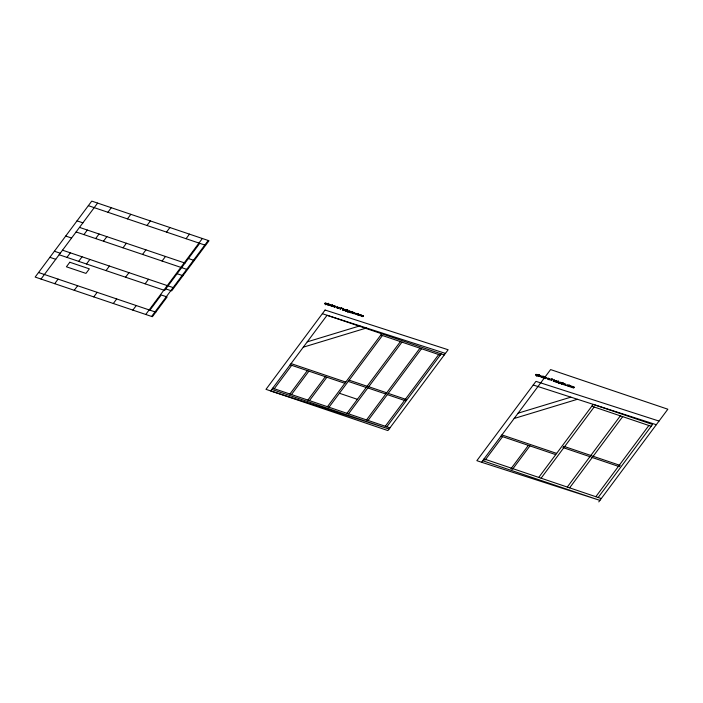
<?xml version="1.0" encoding="UTF-8"?>
<svg xmlns="http://www.w3.org/2000/svg" width="703" height="703" viewBox="0 0 703 703"><rect width="100%" height="100%" fill="white"/><g stroke="black" fill="none" stroke-linecap="round" stroke-linejoin="round"><path stroke-width="1.05" d="M346.157 310.014L345.261 310.902L345.771 310.208M557.031 381.307L556.126 382.212L556.644 381.518M343.468 309.478L342.756 309.891M554.342 380.815L553.621 381.211M333.073 305.919L332.264 305.691L333.117 305.717M350.226 311.684L349.4 311.482L350.261 311.508M543.946 377.23L543.138 377.001L543.99 377.028M561.082 383.03L560.273 382.792L561.126 382.819M558.762 381.667C559.105 380.578 556.477 381.316 558.428 381.29M331.034 305.84L332.229 304.636L331.35 305.805M357.124 314.663L358.31 313.459L357.44 314.628M541.908 377.159L543.094 375.947L542.224 377.124M567.989 385.982L569.184 384.769L568.314 385.938M347.88 310.383C348.134 309.188 345.621 310.032 347.554 309.979M356.614 314.364L355.674 314.118L356.693 314.566M541.407 376.852L540.458 376.606L541.477 377.063M567.488 385.675L566.548 385.429L567.567 385.885M333.257 306.113C332.642 303.388 330.937 307.51 332.616 306.359M350.393 311.904C349.804 309.206 348.082 313.274 349.76 312.158M344.971 309.874L344.417 310.621L345.727 309.856M555.836 381.202L555.291 381.931L556.591 381.167M329.303 305.172L329.654 304.698M338.864 308.397L339.206 307.932M354.637 313.731L354.98 313.266M359.936 315.524L360.288 315.058M362.976 316.552L363.319 316.086M540.176 376.483L540.528 376.008M549.728 379.717L550.08 379.242M565.502 385.051L565.853 384.576M570.81 386.843L571.161 386.369M573.85 387.863L574.193 387.397M544.104 377.458C543.595 374.646 541.785 378.864 543.524 377.66M561.24 383.249C560.722 380.402 558.938 384.708 560.66 383.46M334.786 306.473L334.022 307.106L334.523 306.429M337.668 307.448L336.904 308.072L337.405 307.404M353.451 312.765L352.678 313.406L353.178 312.738M361.781 315.603L361.017 316.227L361.518 315.559M545.66 377.792L544.895 378.416L545.396 377.748M548.542 378.759L547.778 379.392L548.27 378.724M564.324 384.084L563.551 384.726L564.043 384.058M572.655 386.914L571.89 387.546L572.391 386.87M41.011 279.056L97.612 203.088M66.943 257.386L70.335 252.825M83.921 234.6L87.321 230.039M54.693 283.678L58.085 279.117M107.902 212.271L111.294 207.71M78.666 261.349L82.066 256.797M95.643 238.563L99.044 234.002M86.487 263.994L89.879 259.433M103.464 241.208L106.856 236.647M74.237 290.286L77.629 285.726M127.436 218.879L130.837 214.318M106.021 270.602L109.422 266.042M123.007 247.816L126.399 243.256M93.771 296.894L97.172 292.334M146.98 225.487L150.38 220.927M125.565 277.21L128.965 272.65M142.551 254.416L145.943 249.864M113.315 303.503L116.716 298.942M166.523 232.095L169.915 227.535M145.108 283.819L148.509 279.258M162.085 261.024L165.486 256.472M132.858 310.111L136.259 305.55M186.067 238.704L189.459 234.143M145.758 314.469L202.359 238.502M149.932 310.172L161.251 294.979L167.121 296.965L152.402 316.719L35.15 277.07L91.75 201.102L209.002 240.751L171.646 290.884L165.785 288.907M199.74 243.326L164.651 290.427L59.122 254.741M151.62 316.447L208.22 240.488M326.157 304.302L325.515 304.751L326.869 303.415M329.197 304.9L329.268 304.803A2.276 1.634 -10 0 1 328.828 304.742L328.767 304.733M274.275 388.733L291.71 365.332M338.749 308.134L338.828 308.037A2.276 1.634 -10 0 1 338.38 307.967L338.328 307.958M344.496 309.461L343.582 310.331L344.382 309.689M289.908 394.014L307.343 370.622M351.878 311.921L352.519 311.455L351.395 312.976L350.533 312.659L350.709 311.86L351.597 311.64M291.473 394.541L308.907 371.149M359.831 315.26L359.901 315.164A2.276 1.634 -10 0 1 359.461 315.093L359.382 315.085M307.888 400.095L325.322 376.703M309.452 400.622L326.886 377.23M327.431 406.703L381.764 333.776M328.995 407.23L382.423 335.524M346.974 413.311L400.402 341.596M348.53 413.839L401.967 342.133M366.509 419.919L419.946 348.205M368.073 420.447L421.51 348.732M385.27 426.264L438.707 354.549M386.835 426.791L441.176 353.864M537.03 375.613L536.389 376.07L537.742 374.725M540.071 376.219L540.141 376.114A2.276 1.634 -10 0 1 539.702 376.052L539.658 376.043M659.019 421.071L535.95 381.36L476.854 460.667L481.546 462.249L550.598 369.576L667.85 409.216L598.798 501.898M502.583 436.651L485.149 460.043L483.585 459.516M555.37 380.771L554.447 381.65L555.247 381M562.751 383.232L563.393 382.766L562.259 384.286L561.389 383.952L561.583 383.17L562.47 382.95M565.397 384.778L565.467 384.682A2.276 1.634 -10 0 1 565.027 384.611L564.966 384.611M528.375 445.368L510.94 468.769L512.505 469.296L529.939 445.895M538.753 477.407L593.165 404.383L652.569 424.471L598.156 497.496M541.099 478.198L594.149 406.993M567.286 487.056L620.336 415.851M569.632 487.847L622.682 416.642M595.819 496.705L648.869 425.5M573.745 387.581L573.806 387.502A2.276 1.634 -10 0 1 573.367 387.432L573.332 387.432M544.676 377.59L545.317 377.353M342.625 309.399L343.38 309.258M553.498 380.71L554.254 380.578M354.514 313.476L354.602 313.371A2.276 1.634 -10 0 1 354.154 313.301L354.084 313.292M362.853 316.297L362.941 316.192A2.276 1.634 -10 0 1 362.502 316.122L362.423 316.113M549.614 379.462L549.693 379.348A2.276 1.634 -10 0 1 549.254 379.277L549.254 379.286M570.687 386.588L570.774 386.474A2.276 1.634 -10 0 1 570.335 386.413L570.335 386.413M558.903 383.311L560.054 382.168L558.595 383.61M348.003 312.027L349.189 310.849L347.704 312.281M347.59 310.357L346.676 310.673M558.428 381.694L557.541 381.993A1.511 1.09 -10 0 0 556.732 382.247M358.548 314.399L357.678 315.102L358.741 314.171M569.421 385.719L568.551 386.413L569.615 385.481M347.651 310.585L346.86 310.831M558.507 381.905L557.4 382.212M330.612 305.752L329.575 305.383L330.533 305.418A1.845 1.327 -10 0 0 330.331 305.278A3.849 2.768 -10 0 1 330.085 305.102L330.401 304.548L330.858 305.04M544.904 377.239L545.484 377.212M345.314 309.751L346.131 309.865M556.187 381.07L557.004 381.175M554.324 379.954C553.182 384.277 552.558 377.942 554.72 380.323M307.246 341.851L359.91 325.858M303.274 347.185L366.5 327.985M518.12 413.162L570.783 397.169M514.148 418.496L577.374 399.295M344.593 309.425L345.147 309.461M555.467 380.736L556.02 380.771M347.001 310.796L346.641 310.875M328.811 304.074L329.584 304.206M338.371 307.308L339.136 307.439M354.145 312.642L354.91 312.773M359.444 314.434L360.217 314.566M362.484 315.462L363.249 315.594M539.684 375.393L540.458 375.525M549.236 378.618L550.01 378.75M565.01 383.952L565.783 384.084M570.318 385.745L571.091 385.877M573.358 386.773L574.123 386.905M328.951 305.234L328.046 305.005M338.512 308.468L337.598 308.23M354.312 313.793L353.389 313.6M359.593 315.594L358.688 315.375M362.625 316.614L361.72 316.403M539.851 376.544L538.929 376.333M549.403 379.769L548.481 379.558M565.159 385.112L564.263 384.91M570.485 386.896L569.562 386.685M573.499 387.933L572.585 387.687M343.451 308.635C342.361 313.274 341.711 306.403 343.846 309.004M361.439 315.164C359.611 316.016 360.129 314.9 361.614 315.023M563.973 383.662C562.303 384.409 562.593 383.469 564.14 383.513M572.312 386.483C570.625 387.221 570.933 386.29 572.479 386.334M326.464 304.575L327.624 303.766M356.939 313.863L356.491 313.371L356.175 313.916A3.849 2.768 -10 0 0 356.421 314.092A1.845 1.327 -10 0 1 356.614 314.223L356.632 314.25M541.723 376.351L541.248 375.859L540.959 376.413A3.849 2.768 -10 0 0 541.213 376.588A1.845 1.327 -10 0 1 541.398 376.72L541.415 376.746M567.813 385.174L567.356 384.682L567.04 385.235A3.849 2.768 -10 0 0 567.295 385.402A1.845 1.327 -10 0 1 567.488 385.543L567.506 385.569M328.846 304.566L328.907 304.575A2.891 2.083 -10 0 0 329.373 304.663M334.619 305.893C333.415 305.752 332.554 306.719 334.443 306.042M338.407 307.8L338.459 307.809A2.891 2.083 -10 0 0 338.934 307.896M354.18 313.134L354.233 313.143A2.891 2.083 -10 0 0 354.707 313.23M359.479 314.926L359.541 314.935A2.891 2.083 -10 0 0 360.015 315.023M362.52 315.946L362.572 315.963A2.891 2.083 -10 0 0 363.047 316.051M539.719 375.877L539.772 375.894A2.891 2.083 -10 0 0 540.247 375.973M548.366 378.179C547.409 377.968 546.187 379.04 548.199 378.328M549.271 379.11L549.333 379.119A2.891 2.083 -10 0 0 549.808 379.207M565.045 384.444L565.107 384.453A2.891 2.083 -10 0 0 565.581 384.541M570.353 386.237L570.405 386.246A2.891 2.083 -10 0 0 570.88 386.334M573.393 387.265L573.446 387.274A2.891 2.083 -10 0 0 573.92 387.362M337.326 307.018C335.683 307.747 335.92 306.816 337.502 306.868M538.103 374.717L538.375 375.464L537.294 375.877M353.275 312.202C352.388 312.352 350.867 313.169 353.099 312.343M350.85 312.633L351.702 312M445.43 353.398L327.053 315.278L270.673 390.938L389.058 429.058L271.806 389.418M656.303 424.717L533.234 385.007M481.546 462.249L599.931 500.378L482.68 460.729M88.358 205.663L205.61 245.312M341.676 308.037L340.718 307.712L342.01 308.107A3.55 2.548 -10 0 0 340.674 308.837M545.018 377.08L544.227 378.188M333.196 306.192L332.141 305.84L332.291 306.359M350.331 311.991L349.277 311.631L349.426 312.15M544.06 377.502L543.006 377.151L543.155 377.669M561.205 383.302L560.15 382.942L560.291 383.46M346.219 310.998L347.177 311.324L345.753 311.069M557.092 382.318L558.05 382.643L556.627 382.379M77.031 220.856L82.901 222.842M188.422 258.519L194.283 260.505M79.501 227.394L185.03 263.08M322.361 313.687L444.296 354.918M591.803 406.202L651.215 426.29M76.109 231.955L186.708 269.354M380.859 334.988L440.271 355.077M65.713 236.05L71.574 238.027M177.103 273.713L182.965 275.69M62.523 250.189L173.131 287.58M54.395 251.243L60.256 253.221M49.869 257.316L55.73 259.302M38.542 272.509L155.794 312.158M368.732 386.729L386.712 392.81M349.145 380.191L367.124 386.263M388.232 393.39L406.211 399.471L405.306 400.692L387.327 394.611M367.827 387.942L385.806 394.023M348.24 381.404L366.219 387.485M291.051 363.592L345.771 382.089M501.924 434.902L556.635 453.4M290.146 364.804L344.865 383.302M501.019 436.115L555.73 454.621M339.408 393.258L357.388 399.33M484.033 458.91L601.285 498.55M272.711 388.205L389.963 427.846M327.255 303.599L326.333 304.232M326.473 304.381L327.352 303.74M538.12 374.91L537.206 375.543M351.641 311.877L350.709 312.484M562.505 383.188L561.583 383.794M561.679 383.917L562.567 383.293M537.294 375.666L538.226 375.05M341.684 308.055A3.199 2.302 -10 0 0 340.015 309.127L340.252 309.206A2.953 2.118 -10 0 1 340.656 308.819M345.867 310.928A1.511 1.09 -10 0 1 346.667 310.726M326.113 303.309C325.146 305.787 323.652 301.851 326.113 303.309M536.987 374.62C536.134 377.063 534.456 373.214 536.987 374.62M325.841 303.309L324.76 303.661L325.841 303.309M536.714 374.62C536.081 376.43 535.08 373.732 536.714 374.62M69.817 262.245L66.416 266.797L85.959 273.405L89.351 268.854L69.817 262.245M328.477 303.327L327.343 304.847L328.477 303.327M325.076 310.041L265.98 389.348L387.924 430.579L448.145 349.751L325.076 310.041M335.454 306.209L334.628 307.308L335.454 306.209M539.35 374.637L538.217 376.158L539.35 374.637M546.319 377.52L545.502 378.618L546.319 377.52M551.723 378.847L552.549 379.348A3.199 2.302 -10 0 0 550.888 380.446L551.126 380.525A2.953 2.118 -10 0 1 551.53 380.138A3.55 2.548 -10 0 1 552.874 379.418L551.723 378.847M563.859 446.343L562.954 447.556L590.309 456.809L591.214 455.588L563.859 446.343M592.752 456.15L591.847 457.372L619.211 466.616L620.116 465.404L592.752 456.15"/></g></svg>
